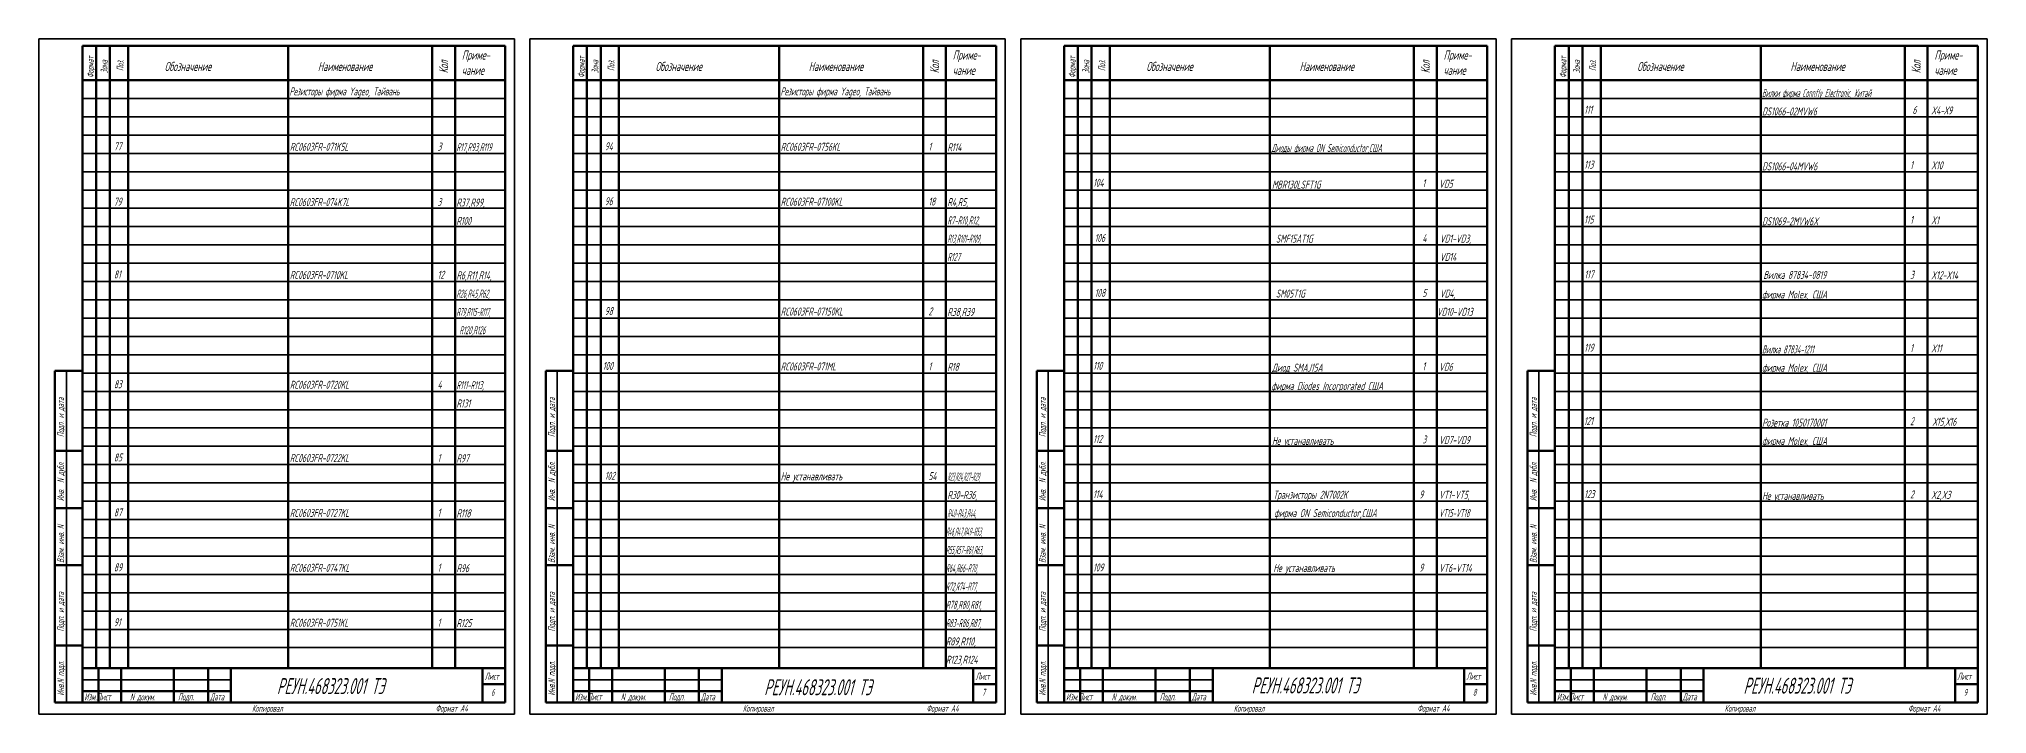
# Model space of a CAD drawing. Extents: x 22780 to 26685, y -1269 to -208.
# Drawn here: x 24800 to 25652, y -943 to -648 of the extents above; entities that cross this region are included whole.
import ezdxf

# ---------------------------------------------------------------- set-up
doc = ezdxf.new("R2010")
doc.units = 0
doc.header["$MEASUREMENT"] = 0
doc.layers.add('CONTUR', color=7, linetype='CONTINUOUS', lineweight=50)
doc.layers.add('DIM', color=1, linetype='CONTINUOUS', lineweight=35)
doc.layers.add('TEXT', color=1, linetype='CONTINUOUS')
doc.styles.add('GOST', font='GOST.shx', dxfattribs={"width": 0.7, "oblique": 15})

msp = doc.modelspace()

# ---------------------------------------------------------------- linework, layer by layer
at = {"layer": 'CONTUR'}
for p, q in [((24819.164, -938.449), (24819.164, -651.449)), ((24819.164, -651.449), (25004.164, -651.449)), ((24825.164, -651.449), (24825.164, -923.449)), ((24831.164, -651.449), (24831.164, -923.449)), ((24839.164, -651.449), (24839.164, -923.449)), ((24909.164, -651.449), (24909.164, -923.449)), ((24972.164, -651.449), (24972.164, -923.449)), ((24982.164, -651.449), (24982.164, -923.449)), ((25004.164, -651.449), (25004.164, -938.449)), ((25033.889, -938.449), (25033.889, -651.449)), ((25033.889, -651.449), (25218.889, -651.449)), ((25039.889, -651.449), (25039.889, -923.449)), ((25045.889, -651.449), (25045.889, -923.449)), ((25053.889, -651.449), (25053.889, -923.449)), ((25123.889, -651.449), (25123.889, -923.449)), ((25186.889, -651.449), (25186.889, -923.449)), ((25196.889, -651.449), (25196.889, -923.449)), ((25218.889, -651.449), (25218.889, -938.449)), ((25248.613, -938.449), (25248.613, -651.449)), ((25248.613, -651.449), (25433.613, -651.449)), ((25254.613, -651.449), (25254.613, -923.449)), ((25260.613, -651.449), (25260.613, -923.449)), ((25268.613, -651.449), (25268.613, -923.449)), ((25338.613, -651.449), (25338.613, -923.449)), ((25401.613, -651.449), (25401.613, -923.449)), ((25411.613, -651.449), (25411.613, -923.449)), ((25433.613, -651.449), (25433.613, -938.449)), ((25463.337, -938.449), (25463.337, -651.449)), ((25463.337, -651.449), (25648.337, -651.449)), ((25469.337, -651.449), (25469.337, -923.449)), ((25475.337, -651.449), (25475.337, -923.449)), ((25483.337, -651.449), (25483.337, -923.449)), ((25553.337, -651.449), (25553.337, -923.449)), ((25616.337, -651.449), (25616.337, -923.449)), ((25626.337, -651.449), (25626.337, -923.449)), ((25648.337, -651.449), (25648.337, -938.449)), ((24819.164, -666.449), (25004.164, -666.449)), ((25033.889, -666.449), (25218.889, -666.449)), ((25248.613, -666.449), (25433.613, -666.449)), ((25463.337, -666.449), (25648.337, -666.449)), ((24807.164, -828.449), (24807.164, -793.449)), ((24807.164, -793.449), (24819.164, -793.449)), ((25021.889, -828.449), (25021.889, -793.449)), ((25021.889, -793.449), (25033.889, -793.449)), ((25236.613, -828.449), (25236.613, -793.449)), ((25236.613, -793.449), (25248.613, -793.449)), ((25451.337, -828.449), (25451.337, -793.449)), ((25451.337, -793.449), (25463.337, -793.449)), ((24807.164, -828.449), (24819.164, -828.449)), ((24819.164, -828.449), (24807.164, -828.449)), ((24807.164, -853.449), (24807.164, -828.449)), ((25021.889, -828.449), (25033.889, -828.449)), ((25033.889, -828.449), (25021.889, -828.449)), ((25021.889, -853.449), (25021.889, -828.449)), ((25236.613, -828.449), (25248.613, -828.449)), ((25248.613, -828.449), (25236.613, -828.449)), ((25236.613, -853.449), (25236.613, -828.449)), ((25451.337, -828.449), (25463.337, -828.449)), ((25463.337, -828.449), (25451.337, -828.449)), ((25451.337, -853.449), (25451.337, -828.449)), ((24807.164, -878.449), (24807.164, -853.449)), ((24807.164, -853.449), (24819.164, -853.449)), ((24819.164, -853.449), (24807.164, -853.449)), ((25021.889, -878.449), (25021.889, -853.449)), ((25021.889, -853.449), (25033.889, -853.449)), ((25033.889, -853.449), (25021.889, -853.449)), ((25236.613, -878.449), (25236.613, -853.449)), ((25236.613, -853.449), (25248.613, -853.449)), ((25248.613, -853.449), (25236.613, -853.449)), ((25451.337, -878.449), (25451.337, -853.449)), ((25451.337, -853.449), (25463.337, -853.449)), ((25463.337, -853.449), (25451.337, -853.449)), ((24807.164, -913.449), (24807.164, -878.449)), ((24807.164, -878.449), (24819.164, -878.449)), ((24819.164, -878.449), (24807.164, -878.449)), ((25021.889, -913.449), (25021.889, -878.449)), ((25021.889, -878.449), (25033.889, -878.449)), ((25033.889, -878.449), (25021.889, -878.449)), ((25236.613, -913.449), (25236.613, -878.449)), ((25236.613, -878.449), (25248.613, -878.449)), ((25248.613, -878.449), (25236.613, -878.449)), ((25451.337, -913.449), (25451.337, -878.449)), ((25451.337, -878.449), (25463.337, -878.449)), ((25463.337, -878.449), (25451.337, -878.449)), ((24807.164, -938.449), (24807.164, -913.449)), ((24807.164, -913.449), (24819.164, -913.449)), ((24819.164, -913.449), (24807.164, -913.449)), ((25021.889, -938.449), (25021.889, -913.449)), ((25021.889, -913.449), (25033.889, -913.449)), ((25033.889, -913.449), (25021.889, -913.449)), ((25236.613, -938.449), (25236.613, -913.449)), ((25236.613, -913.449), (25248.613, -913.449)), ((25248.613, -913.449), (25236.613, -913.449)), ((25451.337, -938.449), (25451.337, -913.449)), ((25451.337, -913.449), (25463.337, -913.449)), ((25463.337, -913.449), (25451.337, -913.449)), ((24819.164, -923.449), (25004.164, -923.449)), ((24826.164, -923.449), (24826.164, -938.449)), ((24836.164, -923.449), (24836.164, -938.449)), ((24859.164, -923.449), (24859.164, -938.449)), ((24874.164, -923.449), (24874.164, -938.449)), ((24884.164, -923.449), (24884.164, -938.449)), ((24994.164, -923.449), (24994.164, -938.449)), ((25033.889, -923.449), (25218.889, -923.449)), ((25040.889, -923.449), (25040.889, -938.449)), ((25050.889, -923.449), (25050.889, -938.449)), ((25073.889, -923.449), (25073.889, -938.449)), ((25088.889, -923.449), (25088.889, -938.449)), ((25098.889, -923.449), (25098.889, -938.449)), ((25208.889, -923.449), (25208.889, -938.449)), ((25248.613, -923.449), (25433.613, -923.449)), ((25255.613, -923.449), (25255.613, -938.449)), ((25265.613, -923.449), (25265.613, -938.449)), ((25288.613, -923.449), (25288.613, -938.449)), ((25303.613, -923.449), (25303.613, -938.449)), ((25313.613, -923.449), (25313.613, -938.449)), ((25423.613, -923.449), (25423.613, -938.449)), ((25463.337, -923.449), (25648.337, -923.449)), ((25470.337, -923.449), (25470.337, -938.449)), ((25480.337, -923.449), (25480.337, -938.449)), ((25503.337, -923.449), (25503.337, -938.449)), ((25518.337, -923.449), (25518.337, -938.449)), ((25528.337, -923.449), (25528.337, -938.449)), ((25638.337, -923.449), (25638.337, -938.449)), ((24819.164, -933.449), (24884.164, -933.449)), ((24994.164, -930.449), (25004.164, -930.449)), ((25033.889, -933.449), (25098.889, -933.449)), ((25208.889, -930.449), (25218.889, -930.449)), ((25248.613, -933.449), (25313.613, -933.449)), ((25423.613, -930.449), (25433.613, -930.449)), ((25463.337, -933.449), (25528.337, -933.449)), ((25638.337, -930.449), (25648.337, -930.449)), ((24819.164, -938.449), (24807.164, -938.449)), ((25004.164, -938.449), (24819.164, -938.449)), ((25033.889, -938.449), (25021.889, -938.449)), ((25218.889, -938.449), (25033.889, -938.449)), ((25248.613, -938.449), (25236.613, -938.449)), ((25433.613, -938.449), (25248.613, -938.449)), ((25463.337, -938.449), (25451.337, -938.449)), ((25648.337, -938.449), (25463.337, -938.449))]:
    msp.add_line(p, q, dxfattribs=at)
at = {"layer": 'DIM'}
for p, q in [((24800.164, -648.449), (25008.164, -648.449)), ((24800.164, -648.449), (24800.164, -943.449)), ((25008.164, -648.449), (25008.164, -943.449)), ((25014.889, -648.449), (25222.889, -648.449)), ((25014.889, -648.449), (25014.889, -943.449)), ((25222.889, -648.449), (25222.889, -943.449)), ((25229.613, -648.449), (25437.613, -648.449)), ((25229.613, -648.449), (25229.613, -943.449)), ((25437.613, -648.449), (25437.613, -943.449)), ((25444.337, -648.449), (25652.337, -648.449)), ((25444.337, -648.449), (25444.337, -943.449)), ((25652.337, -648.449), (25652.337, -943.449)), ((24819.164, -674.449), (25004.164, -674.449)), ((25033.889, -674.449), (25218.889, -674.449)), ((25248.613, -674.449), (25433.613, -674.449)), ((25463.337, -674.449), (25648.337, -674.449)), ((24819.164, -682.449), (25004.164, -682.449)), ((25033.889, -682.449), (25218.889, -682.449)), ((25248.613, -682.449), (25433.613, -682.449)), ((25463.337, -682.449), (25648.337, -682.449)), ((24819.164, -690.449), (25004.164, -690.449)), ((24819.164, -698.449), (25004.164, -698.449)), ((25033.889, -690.449), (25218.889, -690.449)), ((25033.889, -698.449), (25218.889, -698.449)), ((25248.613, -690.449), (25433.613, -690.449)), ((25248.613, -698.449), (25433.613, -698.449)), ((25463.337, -690.449), (25648.337, -690.449)), ((25463.337, -698.449), (25648.337, -698.449)), ((24819.164, -706.449), (25004.164, -706.449)), ((25033.889, -706.449), (25218.889, -706.449)), ((25248.613, -706.449), (25433.613, -706.449)), ((25463.337, -706.449), (25648.337, -706.449)), ((24819.164, -714.449), (25004.164, -714.449)), ((25033.889, -714.449), (25218.889, -714.449)), ((25248.613, -714.449), (25433.613, -714.449)), ((25463.337, -714.449), (25648.337, -714.449)), ((24819.164, -722.449), (25004.164, -722.449)), ((25033.889, -722.449), (25218.889, -722.449)), ((25248.613, -722.449), (25433.613, -722.449)), ((25463.337, -722.449), (25648.337, -722.449)), ((24819.164, -730.449), (25004.164, -730.449)), ((25033.889, -730.449), (25218.889, -730.449)), ((25248.613, -730.449), (25433.613, -730.449)), ((25463.337, -730.449), (25648.337, -730.449)), ((24819.164, -738.449), (25004.164, -738.449)), ((25033.889, -738.449), (25218.889, -738.449)), ((25248.613, -738.449), (25433.613, -738.449)), ((25463.337, -738.449), (25648.337, -738.449)), ((24819.164, -746.449), (25004.164, -746.449)), ((25033.889, -746.449), (25218.889, -746.449)), ((25248.613, -746.449), (25433.613, -746.449)), ((25463.337, -746.449), (25648.337, -746.449)), ((24819.164, -754.449), (25004.164, -754.449)), ((25033.889, -754.449), (25218.889, -754.449)), ((25248.613, -754.449), (25433.613, -754.449)), ((25463.337, -754.449), (25648.337, -754.449)), ((24819.164, -762.449), (25004.164, -762.449)), ((25033.889, -762.449), (25218.889, -762.449)), ((25248.613, -762.449), (25433.613, -762.449)), ((25463.337, -762.449), (25648.337, -762.449)), ((24819.164, -770.449), (25004.164, -770.449)), ((25033.889, -770.449), (25218.889, -770.449)), ((25248.613, -770.449), (25433.613, -770.449)), ((25463.337, -770.449), (25648.337, -770.449)), ((24819.164, -778.449), (25004.164, -778.449)), ((25033.889, -778.449), (25218.889, -778.449)), ((25248.613, -778.449), (25433.613, -778.449)), ((25463.337, -778.449), (25648.337, -778.449)), ((24819.164, -786.449), (25004.164, -786.449)), ((25033.889, -786.449), (25218.889, -786.449)), ((25248.613, -786.449), (25433.613, -786.449)), ((25463.337, -786.449), (25648.337, -786.449)), ((24812.164, -793.449), (24812.164, -938.449)), ((24819.164, -794.449), (25004.164, -794.449)), ((25026.889, -793.449), (25026.889, -938.449)), ((25033.889, -794.449), (25218.889, -794.449)), ((25241.613, -793.449), (25241.613, -938.449)), ((25248.613, -794.449), (25433.613, -794.449)), ((25456.337, -793.449), (25456.337, -938.449)), ((25463.337, -794.449), (25648.337, -794.449)), ((24819.164, -802.449), (25004.164, -802.449)), ((25033.889, -802.449), (25218.889, -802.449)), ((25248.613, -802.449), (25433.613, -802.449)), ((25463.337, -802.449), (25648.337, -802.449)), ((24819.164, -810.449), (25004.164, -810.449)), ((25033.889, -810.449), (25218.889, -810.449)), ((25248.613, -810.449), (25433.613, -810.449)), ((25463.337, -810.449), (25648.337, -810.449)), ((24819.164, -818.449), (25004.164, -818.449)), ((24819.164, -826.449), (25004.164, -826.449)), ((25033.889, -818.449), (25218.889, -818.449)), ((25033.889, -826.449), (25218.889, -826.449)), ((25248.613, -818.449), (25433.613, -818.449)), ((25248.613, -826.449), (25433.613, -826.449)), ((25463.337, -818.449), (25648.337, -818.449)), ((25463.337, -826.449), (25648.337, -826.449)), ((24819.164, -834.449), (25004.164, -834.449)), ((25033.889, -834.449), (25218.889, -834.449)), ((25248.613, -834.449), (25433.613, -834.449)), ((25463.337, -834.449), (25648.337, -834.449)), ((24819.164, -842.449), (25004.164, -842.449)), ((25033.889, -842.449), (25218.889, -842.449)), ((25248.613, -842.449), (25433.613, -842.449)), ((25463.337, -842.449), (25648.337, -842.449)), ((24819.164, -850.449), (25004.164, -850.449)), ((25033.889, -850.449), (25218.889, -850.449)), ((25248.613, -850.449), (25433.613, -850.449)), ((25463.337, -850.449), (25648.337, -850.449)), ((24819.164, -858.449), (25004.164, -858.449)), ((25033.889, -858.449), (25218.889, -858.449)), ((25248.613, -858.449), (25433.613, -858.449)), ((25463.337, -858.449), (25648.337, -858.449)), ((24819.164, -866.449), (25004.164, -866.449)), ((25033.889, -866.449), (25218.889, -866.449)), ((25248.613, -866.449), (25433.613, -866.449)), ((25463.337, -866.449), (25648.337, -866.449)), ((24819.164, -874.449), (25004.164, -874.449)), ((25033.889, -874.449), (25218.889, -874.449)), ((25248.613, -874.449), (25433.613, -874.449)), ((25463.337, -874.449), (25648.337, -874.449)), ((24819.164, -882.449), (25004.164, -882.449)), ((25033.889, -882.449), (25218.889, -882.449)), ((25248.613, -882.449), (25433.613, -882.449)), ((25463.337, -882.449), (25648.337, -882.449)), ((24819.164, -890.449), (25004.164, -890.449)), ((25033.889, -890.449), (25218.889, -890.449)), ((25248.613, -890.449), (25433.613, -890.449)), ((25463.337, -890.449), (25648.337, -890.449)), ((24819.164, -898.449), (25004.164, -898.449)), ((25033.889, -898.449), (25218.889, -898.449)), ((25248.613, -898.449), (25433.613, -898.449)), ((25463.337, -898.449), (25648.337, -898.449)), ((24819.164, -906.449), (25004.164, -906.449)), ((25033.889, -906.449), (25218.889, -906.449)), ((25248.613, -906.449), (25433.613, -906.449)), ((25463.337, -906.449), (25648.337, -906.449)), ((24819.164, -914.449), (25004.164, -914.449)), ((25033.889, -914.449), (25218.889, -914.449)), ((25248.613, -914.449), (25433.613, -914.449)), ((25463.337, -914.449), (25648.337, -914.449)), ((24819.164, -928.449), (24884.164, -928.449)), ((25033.889, -928.449), (25098.889, -928.449)), ((25248.613, -928.449), (25313.613, -928.449)), ((25463.337, -928.449), (25528.337, -928.449)), ((24800.164, -943.449), (25008.164, -943.449)), ((25014.889, -943.449), (25222.889, -943.449)), ((25229.613, -943.449), (25437.613, -943.449)), ((25444.337, -943.449), (25652.337, -943.449))]:
    msp.add_line(p, q, dxfattribs=at)

# ---------------------------------------------------------------- texts
at = {"layer": 'TEXT', "style": 'GOST', "oblique": 15}
for s, height, width, p in [('Приме-', 4, 0.7, (24985.164, -657.449)), ('Приме-', 4, 0.7, (25199.889, -657.449)), ('Приме-', 4, 0.7, (25414.613, -657.449)), ('Приме-', 4, 0.7, (25629.337, -657.449)), ('Обозначение', 4, 0.7, (24855.164, -662.449)), ('Наименование', 4, 0.7, (24922.164, -662.449)), ('чание', 4, 0.7, (24985.164, -664.115)), ('Обозначение', 4, 0.7, (25069.889, -662.449)), ('Наименование', 4, 0.7, (25136.889, -662.449)), ('чание', 4, 0.7, (25199.889, -664.115)), ('Обозначение', 4, 0.7, (25284.613, -662.449)), ('Наименование', 4, 0.7, (25351.613, -662.449)), ('чание', 4, 0.7, (25414.613, -664.115)), ('Обозначение', 4, 0.7, (25499.337, -662.449)), ('Наименование', 4, 0.7, (25566.337, -662.449)), ('чание', 4, 0.7, (25629.337, -664.115)), ('Резисторы фирма Yageo, Тайвань', 3.5, 0.65, (24909.744, -673.091)), ('Резисторы фирма Yageo, Тайвань', 3.5, 0.65, (25124.537, -673.091)), ('Вилки фирма Connfly Electronic, Китай', 3.5, 0.55, (25553.919, -673.799)), ('111', 3.5, 0.7, (25476.067, -681.103)), ('DS1066-02MVW6', 3.5, 0.7, (25553.928, -681.857)), ('6', 3.5, 0.7, (25619.725, -681.238)), ('X4-Х9', 3.5, 0.7, (25627.909, -681.427)), ('77', 3.5, 0.7, (24832.923, -697.093)), ('RC0603FR-071K5L', 3.5, 0.7, (24909.908, -697.322)), ('3', 3.5, 0.7, (24974.522, -697.238)), ('R17,R93,R119', 3.5, 0.6, (24982.794, -697.477)), ('94', 3.5, 0.7, (25047.647, -697.093)), ('RC0603FR-0756KL', 3.5, 0.7, (25124.632, -697.322)), ('1', 3.5, 0.7, (25189.246, -697.238)), ('R114', 3.5, 0.7, (25197.518, -697.477)), ('Диоды фирма ON Semiconductor,США', 3.5, 0.6, (25339.295, -697.835)), ('113', 3.5, 0.7, (25476.067, -705.103)), ('DS1066-04MVW6', 3.5, 0.7, (25553.928, -705.857)), ('1', 3.5, 0.7, (25618.694, -705.238)), ('X10', 3.5, 0.7, (25627.909, -705.427)), ('104', 3.5, 0.7, (25261.258, -713.045)), ('MBR130LSFT1G', 3.5, 0.7, (25339.533, -713.832)), ('1', 3.5, 0.7, (25405.325, -713.238)), ('VD5', 3.5, 0.7, (25412.638, -713.458)), ('79', 3.5, 0.7, (24832.875, -721.277)), ('RC0603FR-074K7L', 3.5, 0.7, (24909.86, -721.506)), ('3', 3.5, 0.7, (24974.474, -721.422)), ('R37,R99,', 3.5, 0.7, (24982.746, -721.661)), ('96', 3.5, 0.7, (25047.647, -721.093)), ('RC0603FR-07100KL', 3.5, 0.7, (25124.632, -721.322)), ('18', 3.5, 0.7, (25189.246, -721.238)), ('R4,R5,', 3.5, 0.7, (25197.518, -721.477)), ('R100', 3.5, 0.7, (24982.746, -729.661)), ('R7-R10,R12,', 3.5, 0.6, (25197.518, -729.477)), ('115', 3.5, 0.7, (25476.067, -729.103)), ('DS1069-2MVW6X', 3.5, 0.7, (25553.928, -729.857)), ('1', 3.5, 0.7, (25618.694, -729.238)), ('X1', 3.5, 0.7, (25627.909, -729.427)), ('R13,R101-R109,', 3.5, 0.5, (25197.518, -737.477)), ('106', 3.5, 0.7, (25261.946, -737.124)), ('SMF15AT1G', 3.5, 0.7, (25341.249, -737.465)), ('4', 3.5, 0.7, (25405.325, -737.238)), ('VD1-VD3,', 3.5, 0.7, (25412.943, -737.435)), ('81', 3.5, 0.7, (24832.923, -753.093)), ('RC0603FR-0710KL', 3.5, 0.7, (24909.908, -753.322)), ('12', 3.5, 0.7, (24974.522, -753.238)), ('R127', 3.5, 0.6, (25197.518, -745.477)), ('VD14', 3.5, 0.7, (25412.943, -745.435)), ('117', 3.5, 0.7, (25476.181, -753.054)), ('Вилка 87834-0819', 3.5, 0.7, (25554.489, -753.292)), ('3', 3.5, 0.7, (25618.694, -753.238)), ('R26,R45,R62,', 3.5, 0.55, (24982.794, -761.477)), ('R6,R11,R14,', 3.5, 0.7, (24982.794, -753.477)), ('108', 3.5, 0.7, (25261.946, -761.124)), ('SM05T1G', 3.5, 0.7, (25341.249, -761.465)), ('5', 3.5, 0.7, (25405.325, -761.238)), ('VD4,', 3.5, 0.7, (25412.943, -761.435)), ('фирма Molex, США', 3.5, 0.7, (25553.928, -761.857)), ('X12-X14', 3.5, 0.7, (25627.909, -753.427)), ('R79,R115-R117,', 3.5, 0.5, (24982.794, -769.477)), ('98', 3.5, 0.7, (25047.647, -769.093)), ('RC0603FR-07150KL', 3.5, 0.7, (25124.632, -769.322)), ('2', 3.5, 0.7, (25189.246, -769.238)), ('R38,R39', 3.5, 0.7, (25197.518, -769.477)), ('VD10-VD13', 3.5, 0.7, (25411.613, -769.435)), (' R120,R126', 3.5, 0.58, (24982.794, -777.477)), ('119', 3.5, 0.7, (25476.067, -785.103)), ('Вилка 87834-1211', 3.5, 0.6, (25553.928, -785.857)), ('1', 3.5, 0.7, (25618.694, -785.238)), ('X11', 3.5, 0.7, (25627.909, -785.427)), ('100', 3.5, 0.7, (25046.777, -793.067)), ('RC0603FR-071ML', 3.5, 0.7, (25124.632, -793.322)), ('1', 3.5, 0.7, (25189.246, -793.238)), ('R18', 3.5, 0.7, (25197.518, -793.477)), ('110', 3.5, 0.7, (25261.258, -793.045)), ('Диод SMAJ15A', 3.5, 0.7, (25339.533, -793.832)), ('1', 3.5, 0.7, (25405.325, -793.238)), ('VD6', 3.5, 0.7, (25412.638, -793.458)), ('фирма Molex, США', 3.5, 0.7, (25553.928, -793.857)), ('83', 3.5, 0.7, (24832.923, -801.093)), ('RC0603FR-0720KL', 3.5, 0.7, (24909.908, -801.322)), ('4', 3.5, 0.7, (24974.522, -801.238)), ('R111-R113,', 3.5, 0.6, (24982.794, -801.477)), ('фирма Diodes Incorporated США', 3.5, 0.7, (25339.295, -801.835)), ('R131', 3.5, 0.7, (24982.794, -809.477)), ('121', 3.5, 0.7, (25475.959, -817.153)), ('Розетка 1050170001', 3.5, 0.7, (25553.928, -817.857)), ('2', 3.5, 0.7, (25618.694, -817.238)), ('Х15,Х16', 3.5, 0.7, (25628.507, -817.483)), ('112', 3.5, 0.7, (25261.258, -825.045)), ('Не устанавливать', 3.5, 0.7, (25339.533, -825.832)), ('3', 3.5, 0.7, (25405.325, -825.238)), ('VD7-VD9', 3.5, 0.7, (25412.638, -825.458)), ('фирма Molex, США', 3.5, 0.7, (25553.928, -825.857)), ('85', 3.5, 0.7, (24832.923, -833.093)), ('RC0603FR-0722KL', 3.5, 0.7, (24909.908, -833.322)), ('1', 3.5, 0.7, (24974.522, -833.238)), ('R97', 3.5, 0.7, (24982.794, -833.477)), ('102', 3.5, 0.7, (25047.647, -841.093)), ('Не устанавливать', 3.5, 0.7, (25124.632, -841.322)), ('54', 3.5, 0.7, (25189.246, -841.238)), ('R23,R24,R27-R29,', 3.5, 0.4, (25197.518, -841.477)), ('R30-R36,', 3.5, 0.7, (25197.518, -849.477)), ('114', 3.5, 0.7, (25261.235, -849.153)), ('Транзисторы 2N7002K', 3.5, 0.7, (25340.119, -849.381)), ('9', 3.5, 0.7, (25403.97, -849.238)), ('VT1-VT5,', 3.5, 0.7, (25412.577, -849.4)), ('123', 3.5, 0.7, (25476.067, -849.103)), ('Не устанавливать', 3.5, 0.7, (25553.928, -849.857)), ('2', 3.5, 0.7, (25618.694, -849.238)), ('X2,X3', 3.5, 0.7, (25627.909, -849.427)), ('87', 3.5, 0.7, (24832.923, -857.093)), ('RC0603FR-0727KL', 3.5, 0.7, (24909.908, -857.322)), ('1', 3.5, 0.7, (24974.522, -857.238)), ('R118', 3.5, 0.7, (24982.794, -857.477)), ('R40-R43,R44,', 3.5, 0.45, (25197.518, -857.477)), ('фирма ON Semiconductor,США', 3.5, 0.7, (25340.482, -857.386)), ('VT15-VT18', 3.5, 0.6, (25412.577, -857.4)), ('R46,R47,R49-R53,', 3.5, 0.43, (25196.889, -865.477)), ('89', 3.5, 0.7, (24832.923, -881.093)), ('R55,R57-R61,R63,', 3.5, 0.45, (25196.889, -873.477)), ('109', 3.5, 0.7, (25261.235, -881.153)), ('RC0603FR-0747KL', 3.5, 0.7, (24909.908, -881.322)), ('1', 3.5, 0.7, (24974.522, -881.238)), ('R96', 3.5, 0.7, (24982.794, -881.477)), ('R64,R66-R70,', 3.5, 0.5, (25196.889, -881.477)), ('R72,R74-R77,', 3.5, 0.5, (25196.889, -889.477)), ('Не устанавливать', 3.5, 0.7, (25340.119, -881.381)), ('9', 3.5, 0.7, (25403.97, -881.238)), ('VT6-VT14', 3.5, 0.7, (25412.577, -881.4)), ('R78,R80,R81,', 3.5, 0.6, (25196.889, -897.477)), ('91', 3.5, 0.7, (24832.923, -905.093)), ('RC0603FR-0751KL', 3.5, 0.7, (24909.908, -905.322)), ('1', 3.5, 0.7, (24974.522, -905.238)), ('R125', 3.5, 0.7, (24982.794, -905.477)), ('R83-R86,R87,', 3.5, 0.55, (25196.889, -905.477)), ('R89,R110,', 3.5, 0.7, (25196.889, -913.477)), ('R123,R124', 3.5, 0.7, (25196.889, -921.477)), ('РЕУН.468323.001 ТЭ', 7, 0.7, (24904.247, -934.748)), ('Лист', 3, 0.7, (24995.164, -928.449)), ('РЕУН.468323.001 ТЭ', 7, 0.7, (25117.401, -935.249)), ('Лист', 3, 0.7, (25209.889, -928.449)), ('РЕУН.468323.001 ТЭ', 7, 0.7, (25330.656, -934.47)), ('Лист', 3, 0.7, (25424.613, -928.449)), ('РЕУН.468323.001 ТЭ', 7, 0.7, (25545.793, -934.58)), ('Лист', 3, 0.7, (25639.337, -928.449)), ('Изм.Лист', 3, 0.7, (24819.994, -937.449)), ('N докум.', 3, 0.7, (24839.994, -937.449)), ('Подп.', 3, 0.7, (24860.994, -937.449)), ('Дата', 3, 0.7, (24874.994, -937.449)), ('6', 3, 0.7, (24997.964, -935.449)), ('Изм.Лист', 3, 0.7, (25034.718, -937.449)), ('N докум.', 3, 0.7, (25054.718, -937.449)), ('Подп.', 3, 0.7, (25075.718, -937.449)), ('Дата', 3, 0.7, (25089.718, -937.449)), ('7', 3, 0.7, (25212.689, -935.449)), ('Изм.Лист', 3, 0.7, (25249.442, -937.449)), ('N докум.', 3, 0.7, (25269.442, -937.449)), ('Подп.', 3, 0.7, (25290.442, -937.449)), ('Дата', 3, 0.7, (25304.442, -937.449)), ('8', 3, 0.7, (25427.413, -935.449)), ('Изм.Лист', 3, 0.7, (25464.166, -937.449)), ('N докум.', 3, 0.7, (25484.166, -937.449)), ('Подп.', 3, 0.7, (25505.166, -937.449)), ('Дата', 3, 0.7, (25519.166, -937.449)), ('9', 3, 0.7, (25642.137, -935.449)), ('Копировал', 3, 0.7, (24893.357, -942.449)), ('Формат A4', 3, 0.7, (24973.691, -942.449)), ('Копировал', 3, 0.7, (25108.081, -942.449)), ('Формат A4', 3, 0.7, (25188.416, -942.449)), ('Копировал', 3, 0.7, (25322.805, -942.449)), ('Формат A4', 3, 0.7, (25403.14, -942.449)), ('Копировал', 3, 0.7, (25537.51, -942.449)), ('Формат A4', 3, 0.7, (25617.844, -942.449))]:
    msp.add_text(s, height=height, dxfattribs=dict(at, width=width)).set_placement(p)
at = {"layer": 'TEXT', "style": 'GOST', "oblique": 15, "width": 0.7}
for s, height, p in [('Формат', 3, (24824.164, -665.449)), ('Зона', 3, (24830.164, -663.449)), ('Поз.', 3, (24837.164, -662.449)), ('Кол', 4, (24979.164, -663.449)), ('Формат', 3, (25038.889, -665.449)), ('Зона', 3, (25044.889, -663.449)), ('Поз.', 3, (25051.889, -662.449)), ('Кол', 4, (25193.889, -663.449)), ('Формат', 3, (25253.613, -665.449)), ('Зона', 3, (25259.613, -663.449)), ('Поз.', 3, (25266.613, -662.449)), ('Кол', 4, (25408.613, -663.449)), ('Формат', 3, (25468.337, -665.449)), ('Зона', 3, (25474.337, -663.449)), ('Поз.', 3, (25481.337, -662.449)), ('Кол', 4, (25623.337, -663.449)), ('Подп. и дата', 3, (24811.164, -822.449)), ('Подп. и дата', 3, (25025.889, -822.449)), ('Подп. и дата', 3, (25240.613, -822.449)), ('Подп. и дата', 3, (25455.337, -822.449)), ('Инв.  N дубл.', 3, (24811.164, -850.449)), ('Инв.  N дубл.', 3, (25025.889, -850.449)), ('Инв.  N дубл.', 3, (25240.613, -850.449)), ('Инв.  N дубл.', 3, (25455.337, -850.449)), ('Взам. инв. N', 3, (24811.164, -877.449)), ('Взам. инв. N', 3, (25025.889, -877.449)), ('Взам. инв. N', 3, (25240.613, -877.449)), ('Взам. инв. N', 3, (25455.337, -877.449)), ('Подп. и дата', 3, (24811.164, -907.449)), ('Подп. и дата', 3, (25025.889, -907.449)), ('Подп. и дата', 3, (25240.613, -907.449)), ('Подп. и дата', 3, (25455.337, -907.449)), ('Инв.N подл.', 3, (24811.164, -935.449)), ('Инв.N подл.', 3, (25025.889, -935.449)), ('Инв.N подл.', 3, (25240.613, -935.449)), ('Инв.N подл.', 3, (25455.337, -935.449))]:
    msp.add_text(s, height=height, rotation=90, dxfattribs=at).set_placement(p)

doc.saveas('drawing.dxf')
